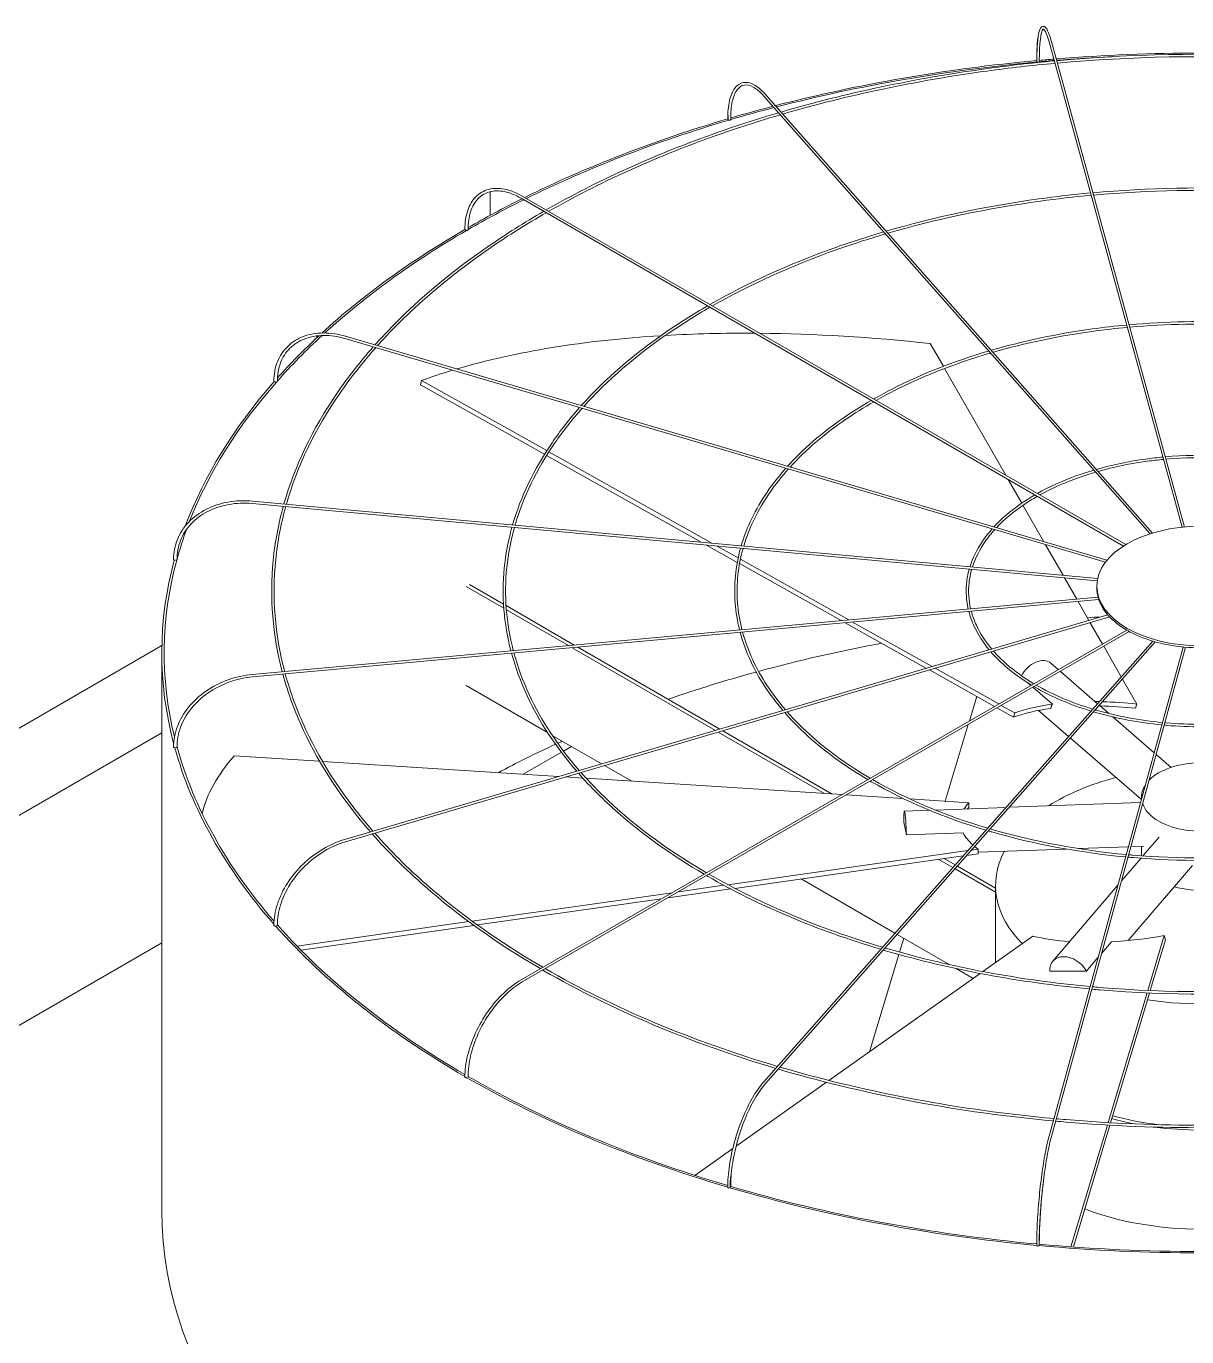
# Model space of a CAD drawing. Header units: millimetres. Extents: x -312439 to 477422, y -331570 to 212570.
# Drawn here: x 446711 to 447882, y 107822 to 109145 of the extents above; entities that cross this region are included whole.
import ezdxf

# ---------------------------------------------------------------- set-up
doc = ezdxf.new("R2010")
doc.units = ezdxf.units.MM

msp = doc.modelspace()

# ---------------------------------------------------------------- linework, layer by layer
at = {"color": 3, "linetype": 'Continuous', "lineweight": 0, "extrusion": (-1.11022e-16, 0.816497, 0.57735)}
for p, q in [((447877.766, 108638.813), (447743.41, 109128.571)), ((447880.24, 108639.05), (447745.773, 109129.219)), ((447457.252, 109075.63), (447847.929, 108632.948)), ((447455.415, 109074.009), (447845.365, 108632.152)), ((447179.385, 108977.46), (447179.385, 108953.688)), ((447210.514, 108970.902), (447818.566, 108619.844)), ((447820.93, 108621.307), (447211.739, 108973.024)), ((447004.448, 108831.954), (447004.448, 108830.234)), ((447006.18, 108832.135), (447006.18, 108831.846)), ((447800.253, 108603.402), (447032.627, 108829.218)), ((447801.889, 108605.474), (447033.319, 108831.568)), ((447636.712, 108801.222), (447623.501, 108824.282)), ((447699.676, 108691.313), (447637.944, 108799.071)), ((447108.878, 108782.666), (447110.114, 108786.953)), ((447110.114, 108786.953), (447236.438, 108716.15)), ((447234.111, 108712.475), (447108.878, 108782.666)), ((447392.383, 108623.766), (447236.25, 108711.276)), ((447238.578, 108714.951), (447402.999, 108622.796)), ((447715.84, 108663.098), (447702.098, 108687.086)), ((447792.055, 108584.759), (446939.201, 108662.747)), ((446939.424, 108665.186), (447792.512, 108587.177)), ((447738.102, 108624.238), (447717.061, 108660.966)), ((447428.737, 108603.39), (447397.627, 108620.827)), ((447408.243, 108619.856), (447429.63, 108607.869)), ((447757.499, 108590.379), (447739.861, 108621.167)), ((447533.702, 108544.559), (447430.996, 108602.124)), ((447431.868, 108606.615), (447541.34, 108545.257)), ((447771.302, 108566.286), (447758.986, 108587.783)), ((447154.982, 108578.977), (447193.041, 108557.004)), ((447192.77, 108561.16), (447158.446, 108580.977)), ((447791.645, 108577.424), (447791.645, 108579.424)), ((446939.201, 108490.196), (447792.859, 108568.257)), ((446939.424, 108487.757), (447793.582, 108565.864)), ((447264.208, 108519.916), (447195.311, 108559.693)), ((447783.686, 108544.668), (447772.641, 108563.949)), ((447802.808, 108550.293), (447032.627, 108323.725)), ((447804.647, 108548.28), (447033.319, 108321.375)), ((447195.613, 108555.519), (447258.227, 108519.369)), ((447821.852, 108534.997), (447210.514, 108182.041)), ((447824.329, 108533.598), (447211.739, 108179.919)), ((447619.62, 108496.404), (447537.475, 108542.444)), ((447545.113, 108543.143), (447625.446, 108498.117)), ((447797.336, 108520.842), (447784.938, 108542.483)), ((447848.071, 108523.857), (447455.415, 108078.934)), ((447457.252, 108077.313), (447850.674, 108523.105)), ((446847.883, 108519.38), (445864.266, 107951.489)), ((446847.803, 107949), (446847.803, 108511.889)), ((447261.905, 108517.245), (447406.562, 108433.727)), ((447411.152, 108435.077), (447267.886, 108517.792)), ((447878.808, 108517.931), (447743.41, 108024.372)), ((447745.773, 108023.724), (447881.287, 108517.708)), ((447816.259, 108487.81), (447798.553, 108518.717)), ((447688.317, 108457.9), (447622.607, 108494.729)), ((447628.434, 108496.443), (447692.693, 108460.427)), ((447745.285, 108501.532), (447752.724, 108495.086)), ((447722.087, 108481.68), (447725.053, 108479.11)), ((447754.683, 108493.388), (447792.364, 108460.735)), ((447831.983, 108460.363), (447817.545, 108485.566)), ((447237.237, 108431.487), (447154.982, 108478.977)), ((447662.956, 108443.258), (447670.41, 108467.936)), ((447727.011, 108477.412), (447746.741, 108460.315)), ((447707.553, 108447.118), (447690.802, 108456.507)), ((447695.179, 108459.033), (447708.789, 108451.405)), ((447732.7, 108453.93), (447763.106, 108427.582)), ((447794.215, 108459.13), (447803.795, 108450.828)), ((447830.748, 108456.076), (447831.983, 108460.363)), ((447707.553, 108447.118), (447708.789, 108451.405)), ((447807.817, 108447.343), (447849.528, 108411.197)), ((446040.986, 107965.518), (446847.803, 108431.334)), ((447291.821, 108399.973), (447241.976, 108428.751)), ((447409.492, 108432.036), (447516.84, 108370.059)), ((447524.628, 108369.562), (447414.081, 108433.386)), ((447638.501, 108362.299), (447661.921, 108439.832)), ((447261.311, 108417.588), (447253.249, 108412.933)), ((447764.957, 108425.978), (447836.56, 108363.927)), ((447007.147, 108402.568), (446920.986, 108408.064)), ((447248.345, 108387.184), (447010.09, 108402.381)), ((447251.112, 108411.699), (447212.599, 108389.464)), ((447851.58, 108409.419), (447866.516, 108396.475)), ((447322.123, 108382.478), (447294.75, 108398.282)), ((447272.723, 108385.629), (447255.478, 108386.729)), ((447534.247, 108368.948), (447276.243, 108385.405)), ((447596.282, 108364.991), (447538.659, 108368.667)), ((447662.394, 108360.775), (447602.925, 108364.568)), ((447836.675, 108366.563), (447836.675, 108364.346)), ((447597.398, 108352.211), (447622.875, 108353.156)), ((447628.827, 108353.376), (447699.944, 108356.012)), ((447662.489, 108356.107), (447662.394, 108360.775)), ((447703.321, 108356.137), (447835.77, 108361.046)), ((447599.438, 108328.283), (447596.806, 108341.29)), ((447656.667, 108330.404), (447599.438, 108328.283)), ((447838.208, 108307.052), (447854.553, 108326.124)), ((447419.247, 108277.997), (447661.487, 108312.436)), ((447671.972, 108309.246), (447660.499, 108307.615)), ((447665.223, 108312.967), (447671.877, 108313.914)), ((447671.972, 108309.246), (447671.877, 108313.914)), ((447671.942, 108310.729), (447760.838, 108314.023)), ((447773.096, 108314.478), (447823.508, 108316.346)), ((447826.074, 108316.441), (447838.994, 108316.92)), ((447836.675, 108316.834), (447836.675, 108307.164)), ((447656.763, 108307.084), (447426.234, 108274.31)), ((447632.01, 108303.565), (447646.351, 108295.285)), ((447648.689, 108297.935), (447637.569, 108304.355)), ((447689.397, 108274.432), (447650.854, 108296.686)), ((447816.573, 108281.808), (447836.228, 108304.741)), ((447823.284, 108221.694), (447888.126, 108297.351)), ((447587.887, 108229.039), (447493.028, 108283.806)), ((447648.515, 108294.036), (447689.397, 108270.432)), ((447161.048, 108241.29), (447362.822, 108269.976)), ((447422.081, 108273.72), (447358.566, 108264.69)), ((447369.321, 108270.9), (447415.157, 108277.416)), ((447689.397, 108199.564), (447689.397, 108277.326)), ((447747.195, 108200.858), (447812.837, 108277.449)), ((447352.066, 108263.766), (447166.434, 108237.375)), ((446984.212, 108216.149), (447157.586, 108240.798)), ((447162.939, 108236.878), (446988.243, 108212.042)), ((446847.803, 108219.334), (446331.762, 107921.397)), ((447642.661, 108197.416), (447590.051, 108227.79)), ((447592.485, 108209.955), (447596.711, 108223.945)), ((447726.982, 108226.186), (447676.489, 108190.42)), ((447796.544, 108208.798), (447806.497, 108220.411)), ((447843.021, 108171.226), (447859.659, 108226.712)), ((447860.99, 108222.52), (447845.576, 108171.117)), ((447860.99, 108222.52), (447859.659, 108226.712)), ((447562.112, 108109.404), (447591.776, 108207.61)), ((447781.064, 108190.736), (447792.808, 108204.439)), ((447666.739, 108183.514), (447649.675, 108193.366)), ((447744.237, 108190.59), (447781.064, 108190.736)), ((447673.717, 108188.457), (447521.256, 108080.464)), ((447803.035, 108037.88), (447842.295, 108168.806)), ((447844.85, 108168.696), (447805.579, 108037.735)), ((447518.628, 108078.602), (447427.507, 108014.058)), ((447765.456, 107912.558), (447802.312, 108035.468)), ((447804.856, 108035.322), (447767.988, 107912.375)), ((447424.182, 108011.703), (447385.944, 107984.618))]:
    msp.add_line(p, q, dxfattribs=at)
at = {"color": 3, "linetype": 'Continuous', "lineweight": 0}
for centre, major_axis, ratio, start_param, end_param in [((447896.571, 108511.889), (-1048.768, 0), 0.57735027, 4.57359934, 4.85199434), ((447896.571, 108511.889), (-1048.768, 0), 0.57735027, 4.87097639, 5.13416564), ((447896.571, 108511.889), (-1046.319, 0), 0.57735027, 4.87108521, 5.13404975), ((447732.17, 109109.341), (1.225, 0), 0.57735027, 3.14159265, 3.70729107), ((447732.362, 109108.643), (1.225, 0.004), 0.56474576, 3.29698969, 4.86778602), ((447732.362, 109108.643), (1.225, 0.004), 0.56474576, 4.86778602, 6.28318531), ((447896.571, 108511.889), (-1046.319, 0), 0.57735027, 4.85435141, 4.86879705), ((447896.571, 108511.889), (-1048.768, 0), 0.57735027, 4.85438672, 4.86842813), ((447896.571, 108511.889), (-1046.319, 0), 0.57735027, 4.79833842, 4.85195343), ((447896.571, 108511.889), (-1048.768, 0), 0.57735027, 5.13694439, 5.18189128), ((447896.571, 108511.889), (-1046.319, 0), 0.57735027, 5.13683502, 5.18307763), ((447896.571, 108511.889), (-1048.768, 0), 0.57735027, 5.18510484, 5.42093263), ((447896.571, 108511.889), (-1046.319, 0), 0.57735027, 5.18527527, 5.42075236), ((447420.285, 109050.834), (1.225, 0), 0.57735027, 3.14159265, 4.134446), ((447420.841, 109050.204), (1.225, 0.01), 0.56597275, 3.60793822, 5.17873454), ((447420.841, 109050.204), (1.225, 0.01), 0.56597275, 5.17873454, 6.28318531), ((447896.571, 108511.889), (-1048.768, 0), 0.57735027, 5.42424502, 5.49496708), ((447896.571, 108511.889), (-1046.319, 0), 0.57735027, 5.42407254, 5.49730565), ((447896.571, 108511.889), (-1048.768, 0), 0.57735027, 5.49938311, 5.72060344), ((447896.571, 108511.889), (-1046.319, 0), 0.57735027, 5.49937067, 5.71908805), ((447154.98, 108939.547), (1.225, 0), 0.57735027, 3.14159265, 4.45055499), ((447155.846, 108939.047), (1.225, 0.016), 0.56830663, 3.91933875, 5.49013508), ((447155.846, 108939.047), (1.225, 0.016), 0.56830663, 5.49013508, 6.28318531), ((447896.571, 108511.889), (-1046.319, 0), 0.57735027, 5.72402786, 5.81143896), ((447896.571, 108511.889), (-1048.768, 0), 0.57735027, 5.72583618, 5.80677108), ((447897.806, 108345.464), (-971.388, 279.904), 0.41303809, 5.42335715, 5.70815224), ((447897.806, 108345.464), (-971.388, 279.904), 0.41303809, 5.31032739, 5.41762277), ((447897.806, 108345.464), (-971.388, 279.904), 0.41303809, 5.11506512, 5.30461302), ((447896.571, 108511.889), (-1048.768, 0), 0.57735027, 5.81359811, 6.07011802), ((447896.571, 108511.889), (-1046.319, 0), 0.57735027, 5.81336511, 6.06128621), ((446962.224, 108786.372), (1.225, 0), 0.57735027, 3.14159265, 4.76471425), ((446963.315, 108786.051), (1.225, 0.021), 0.57151893, 4.23145457, 5.8022509), ((446963.315, 108786.051), (1.225, 0.021), 0.57151893, 5.8022509, 6.28318531), ((447897.806, 108345.464), (-971.388, 279.904), 0.41303809, 5.71506764, 5.76687966), ((447896.571, 108511.889), (-1046.319, 0), 0.57735027, 6.07532621, 6.12502314), ((447896.571, 108511.889), (-1048.768, 0), 0.57735027, 6.12772105, 6.43448057), ((447896.571, 108511.889), (-1046.319, 0), 0.57735027, 6.1272654, 6.42392093), ((446860.886, 108606.305), (1.225, 0), 0.57735027, 3.14159265, 5.07887352), ((446862.096, 108606.195), (1.225, 0.023), 0.57529521, 4.54449158, 6.11528791), ((446862.096, 108606.195), (1.225, 0.023), 0.57529521, 6.11528791, 6.28318531), ((447896.138, 108577.424), (-104.492, 0), 0.57735027, 0, 0.1535113), ((447896.138, 108577.424), (-104.492, 0), 0.57735027, 0.16064797, 0.46767057), ((447896.571, 107947), (1046.319, 0), 0.57735027, 1.66704137, 1.68043487), ((447896.138, 108577.424), (-104.492, 0), 0.57735027, 0.47480723, 0.78182983), ((447896.138, 108577.424), (-104.492, 0), 0.57735027, 0.7889665, 1.0959891), ((447896.571, 107947), (1046.319, 0), 0.57735027, 1.88378363, 2.01152702), ((447896.138, 108577.424), (-104.492, 0), 0.57735027, 1.10312576, 1.41014836), ((447896.138, 108577.424), (-104.492, 0), 0.57735027, 1.41728503, 1.72430763), ((447730.807, 108484.825), (-14.478, -16.707), 0.67950023, 3.14159265, 5.02860292), ((447896.571, 107947), (1046.319, 0), 0.57735027, 2.01409491, 2.11046953), ((447896.571, 108341.177), (-233.097, 67.167), 0.41303809, 5.53223376, 5.76687966), ((447897.806, 108345.464), (233.097, -67.167), 0.41303809, 2.38836611, 2.62528701), ((447897.806, 108345.464), (233.097, -67.167), 0.41303809, 2.14647482, 2.1667574), ((447896.571, 108341.177), (-233.097, 67.167), 0.41303809, 5.11506512, 5.27837519), ((447897.806, 108345.464), (233.097, -67.167), 0.41303809, 1.97347247, 2.1313259), ((446860.886, 108416.972), (1.225, 0), 0.57735027, 3.14159265, 5.39303278), ((447896.571, 108511.889), (-1048.768, 0), 0.57735027, 0.1585854, 0.46892864), ((446862.096, 108417.083), (1.225, 0.023), 0.57926583, 4.8585762, 6.28318531), ((447896.571, 108511.889), (-1046.319, 0), 0.57735027, 0.15790655, 0.46457773), ((447896.571, 107947), (1046.319, 0), 0.57735027, 2.24276735, 2.31574628), ((447896.571, 107947), (1046.319, 0), 0.57735027, 2.23436866, 2.24000128), ((447896.476, 108345.844), (-1010.701, -20.593), 0.30331876, 6.01219977, 6.20271663), ((447896.571, 108366.563), (-59.895, 0), 0.57735027, 3.69756416, 5.76575409), ((447896.571, 108277.326), (-207.174, 0), 0.57735027, 5.13902547, 5.54737639), ((447896.571, 108366.563), (-59.895, 0), 0.57735027, 5.91432374, 6.33788761), ((447598.217, 108330.119), (-0.819, 22.092), 0.05230802, 4.627231, 7.32191967), ((447896.476, 108345.844), (-242.531, -4.942), 0.30331876, 6.01219977, 6.09914028), ((447896.571, 108341.177), (-242.531, -4.942), 0.30331876, 6.01219977, 6.0333648), ((447896.571, 108366.563), (-59.895, 0), 0.57735027, 0.20327195, 0.78539816), ((447896.571, 108366.563), (-59.895, 0), 0.57735027, 0.78539816, 2.89978042), ((447896.476, 108345.844), (-242.531, -4.942), 0.30331876, 0.14390811, 0.31767721), ((447896.476, 108345.844), (-242.531, -4.942), 0.30331876, 0.34103276, 0.38082901), ((447896.571, 108277.326), (-207.174, 0), 0.57735027, 5.99169836, 6.79713651), ((447896.571, 108306.941), (-59.895, 0), 0.57735027, 1.1079301, 2.23846982), ((446962.224, 108236.905), (1.225, 0), 0.57735027, 3.14159265, 5.70719205), ((447896.571, 108511.889), (-1048.768, 0), 0.57735027, 0.4725868, 0.78374969), ((446963.315, 108237.226), (1.225, 0.021), 0.58304212, 5.17373692, 6.28318531), ((447896.571, 108511.889), (-1046.319, 0), 0.57735027, 0.47175253, 0.78145685), ((447895.24, 108345.369), (-231.216, -73.381), 0.44048996, 0.62708313, 0.83556185), ((447895.24, 108345.369), (-231.216, -73.381), 0.44048996, 1.04197677, 1.27889767), ((447763.981, 108186.471), (16.786, -14.386), 0.73180825, 1.0914656, 3.78615427), ((447896.571, 108277.326), (-207.174, 0), 0.57735027, 1.30817895, 1.9425337), ((447154.98, 108083.731), (1.225, 0), 0.57735027, 3.14159265, 6.02135132), ((447155.846, 108084.231), (1.225, 0.017), 0.58625442, 5.48989346, 6.28318531), ((447896.571, 108511.889), (-1046.319, 0), 0.57735027, 0.78587838, 1.09689941), ((447896.571, 108511.889), (-1048.768, 0), 0.57735027, 0.78656596, 1.09808088), ((447896.571, 108152.821), (-207.174, 0), 0.57735027, 1.12739667, 1.36460952), ((447896.571, 108152.821), (-212.072, 0), 0.57735027, 1.13383327, 1.25213937), ((447896.571, 108152.821), (-212.072, 0), 0.57735027, 1.3476903, 1.79509044), ((447420.285, 107972.443), (-1.225, 0), 0.57735027, 0, 3.14159265), ((447896.571, 108511.889), (-1048.768, 0), 0.57735027, 1.10054445, 1.41220862), ((447420.841, 107973.073), (-1.225, -0.011), 0.58858829, 2.66526492, 3.14159265), ((447896.571, 108511.889), (-1046.319, 0), 0.57735027, 1.10010535, 1.41183726), ((447896.571, 108052.821), (-212.072, 0), 0.57735027, 0.98594125, 2.34464399), ((447896.571, 107949), (-1048.768, 0), 0.57735027, 0, 3.14159265), ((447732.17, 107913.936), (-1.225, 0), 0.57735027, 0, 3.14159265), ((447896.571, 108511.889), (-1048.768, 0), 0.57735027, 1.41453598, 1.72626058), ((447732.362, 107914.634), (-1.225, -0.004), 0.58981528, 2.98275574, 3.14159265), ((447896.571, 108511.889), (-1046.319, 0), 0.57735027, 1.41438895, 1.72636573)]:
    msp.add_ellipse(centre, major_axis=major_axis, ratio=ratio, start_param=start_param, end_param=end_param, dxfattribs=at)
msp.add_ellipse((447896.138, 108579.424), major_axis=(-104.492, 0), ratio=0.57735027, dxfattribs=at)
for points, knots in [([(447730.945, 109109.341), (447730.945, 109116.155), (447731.152, 109122.221), (447731.963, 109132.295), (447732.56, 109136.291), (447734.167, 109141.978), (447735.069, 109144.039), (447738.21, 109144.5), (447739.203, 109143.91), (447741.408, 109141.569), (447742.637, 109138.951), (447744.555, 109133.425), (447745.165, 109131.435), (447745.773, 109129.219)], [4.71238898, 4.71238898, 4.71238898, 4.71238898, 5.02654825, 5.02654825, 5.34070751, 5.34070751, 5.65486678, 5.65486678, 5.82360284, 5.82360284, 6.1377621, 6.1377621, 6.28318531, 6.28318531, 6.28318531, 6.28318531]), ([(447743.41, 109128.571), (447742.137, 109133.211), (447740.861, 109136.777), (447738.636, 109141.099), (447737.639, 109141.698), (447737.533, 109141.698), (447736.714, 109141.104), (447735.305, 109136.446), (447734.728, 109133.046), (447733.886, 109124.073), (447733.637, 109118.353), (447733.585, 109110.801), (447733.583, 109109.733), (447733.586, 109108.647)], [0, 0, 0, 0, 0.31526689, 0.31526689, 0.60947257, 0.60947257, 0.92674061, 0.92674061, 1.22083726, 1.22083726, 1.53563039, 1.53563039, 1.5863402, 1.5863402, 1.5863402, 1.5863402]), ([(447732.472, 109133.882), (447732.436, 109133.639), (447732.4, 109133.392), (447731.793, 109129.045), (447731.416, 109123.832), (447731.163, 109114.883), (447731.127, 109111.842), (447731.137, 109108.642)], [7.384497053, 7.384497053, 7.384497053, 7.384497053, 7.403952931, 7.403952931, 7.721220971, 7.721220971, 7.869487909, 7.869487909, 7.869487909, 7.869487909]), ([(448041.148, 109109.7), (448019.903, 109111.622), (447998.544, 109113.121), (447901.843, 109117.965), (447825.778, 109116.452), (447751.127, 109109.7)], [3.771589677, 3.771589677, 3.771589677, 3.771589677, 3.840445898, 3.840445898, 4.082391957, 4.082391957, 4.082391957, 4.082391957]), ([(448040.49, 109107.3), (448019.698, 109109.175), (447998.796, 109110.645), (447902.545, 109115.516), (447826.456, 109114.033), (447751.786, 109107.3)], [3.7720633, 3.7720633, 3.7720633, 3.7720633, 3.839550132, 3.839550132, 4.081918334, 4.081918334, 4.081918334, 4.081918334]), ([(447748.649, 109109.474), (447725.352, 109107.33), (447702.195, 109104.678), (447607.827, 109091.713), (447538.417, 109077.033), (447472.912, 109057.885)], [4.085069591, 4.085069591, 4.085069591, 4.085069591, 4.160608173, 4.160608173, 4.395665913, 4.395665913, 4.395665913, 4.395665913]), ([(447749.307, 109107.075), (447726.276, 109104.962), (447703.382, 109102.351), (447609.395, 109089.508), (447540.1, 109074.91), (447474.703, 109055.856)], [4.084600117, 4.084600117, 4.084600117, 4.084600117, 4.159387709, 4.159387709, 4.39434399, 4.39434399, 4.39434399, 4.39434399]), ([(447419.06, 109050.834), (447419.06, 109057.695), (447419.662, 109063.89), (447422.048, 109074.391), (447423.826, 109078.703), (447428.549, 109085.042), (447431.544, 109087.065), (447438.104, 109088.204), (447441.542, 109087.511), (447448.794, 109083.83), (447452.652, 109080.686), (447456.748, 109076.196), (447457, 109075.915), (447457.252, 109075.63)], [4.71238898, 4.71238898, 4.71238898, 4.71238898, 5.02654825, 5.02654825, 5.34070751, 5.34070751, 5.65486678, 5.65486678, 5.94845155, 5.94845155, 6.26261081, 6.26261081, 6.28318531, 6.28318531, 6.28318531, 6.28318531]), ([(447455.415, 109074.009), (447451.759, 109078.152), (447448.127, 109081.214), (447441.396, 109084.902), (447438.333, 109085.528), (447432.968, 109084.588), (447430.58, 109083.012), (447426.472, 109077.418), (447424.806, 109073.399), (447422.598, 109063.388), (447422.038, 109057.426), (447422.063, 109050.599), (447422.064, 109050.407), (447422.066, 109050.214)], [0, 0, 0, 0, 0.31464476, 0.31464476, 0.6289116, 0.6289116, 0.94617964, 0.94617964, 1.26344768, 1.26344768, 1.5772832, 1.5772832, 1.5863402, 1.5863402, 1.5863402, 1.5863402]), ([(447470.317, 109057.123), (447447.5, 109050.402), (447425.16, 109043.14), (447342.769, 109013.728), (447286.454, 108988.084), (447235.876, 108959.088)], [4.398772282, 4.398772282, 4.398772282, 4.398772282, 4.480777933, 4.480777933, 4.708868502, 4.708868502, 4.708868502, 4.708868502]), ([(447472.106, 109055.096), (447449.385, 109048.425), (447427.137, 109041.217), (447344.981, 109011.99), (447288.796, 108986.494), (447238.331, 108957.67)], [4.39745622, 4.39745622, 4.39745622, 4.39745622, 4.479217897, 4.479217897, 4.707006068, 4.707006068, 4.707006068, 4.707006068]), ([(447419.653, 109054.252), (447419.631, 109053.435), (447419.617, 109052.608), (447419.611, 109051.251), (447419.612, 109050.728), (447419.616, 109050.201)], [7.8059806913, 7.8059806913, 7.8059806913, 7.8059806913, 7.8451401512, 7.8451401512, 7.8694167814, 7.8694167814, 7.8694167814, 7.8694167814]), ([(447153.755, 108939.547), (447153.755, 108946.447), (447154.7, 108952.827), (447158.434, 108963.942), (447161.227, 108968.676), (447168.421, 108975.956), (447172.814, 108978.5), (447182.684, 108981.105), (447188.15, 108981.173), (447199.608, 108978.898), (447205.604, 108976.546), (447211.633, 108973.085), (447211.686, 108973.054), (447211.739, 108973.024)], [3.14159265, 3.14159265, 3.14159265, 3.14159265, 3.45575192, 3.45575192, 3.76991118, 3.76991118, 4.08269654, 4.08269654, 4.39544819, 4.39544819, 4.70960746, 4.70960746, 4.71238898, 4.71238898, 4.71238898, 4.71238898]), ([(447210.514, 108970.902), (447204.764, 108974.222), (447199.039, 108976.464), (447188.241, 108978.604), (447183.176, 108978.504), (447174.172, 108976.05), (447170.226, 108973.701), (447163.736, 108966.927), (447161.193, 108962.494), (447157.813, 108951.905), (447156.981, 108945.756), (447157.07, 108939.063)], [1.57079633, 1.57079633, 1.57079633, 1.57079633, 1.88806437, 1.88806437, 2.20533241, 2.20533241, 2.52260045, 2.52260045, 2.83986849, 2.83986849, 3.15713653, 3.15713653, 3.15713653, 3.15713653]), ([(447785.216, 108976.179), (447767.756, 108974.569), (447750.402, 108972.578), (447679.85, 108962.877), (447627.992, 108951.921), (447579.03, 108937.641)], [4.085383912, 4.085383912, 4.085383912, 4.085383912, 4.160809561, 4.160809561, 4.394762921, 4.394762921, 4.394762921, 4.394762921]), ([(447785.874, 108973.78), (447768.68, 108972.201), (447751.588, 108970.252), (447681.419, 108960.672), (447629.675, 108949.797), (447580.822, 108935.611)], [4.084758769, 4.084758769, 4.084758769, 4.084758769, 4.159183124, 4.159183124, 4.392998475, 4.392998475, 4.392998475, 4.392998475]), ([(448004.581, 108976.405), (447988.733, 108977.833), (447972.8, 108978.948), (447900.485, 108982.564), (447843.564, 108981.439), (447787.694, 108976.405)], [3.772165081, 3.772165081, 3.772165081, 3.772165081, 3.840593344, 3.840593344, 4.081816553, 4.081816553, 4.081816553, 4.081816553]), ([(448003.923, 108974.005), (447988.528, 108975.386), (447973.052, 108976.472), (447901.186, 108980.115), (447844.242, 108979.02), (447788.352, 108974.005)], [3.772797592, 3.772797592, 3.772797592, 3.772797592, 3.839399606, 3.839399606, 4.081184042, 4.081184042, 4.081184042, 4.081184042]), ([(447233.423, 108957.676), (447213.888, 108946.394), (447195.216, 108934.612), (447133.132, 108891.779), (447094.655, 108858.333), (447062.984, 108822.841)], [4.712563603, 4.712563603, 4.712563603, 4.712563603, 4.800982872, 4.800982872, 5.022068239, 5.022068239, 5.022068239, 5.022068239]), ([(447235.873, 108956.261), (447216.383, 108945.046), (447197.752, 108933.335), (447135.71, 108890.702), (447097.244, 108857.397), (447065.586, 108822.075)], [4.710711416, 4.710711416, 4.710711416, 4.710711416, 4.799012884, 4.799012884, 5.020261931, 5.020261931, 5.020261931, 5.020261931]), ([(447576.435, 108936.88), (447559.282, 108931.826), (447542.488, 108926.364), (447480.925, 108904.374), (447438.916, 108885.265), (447401.149, 108863.667)], [4.398901247, 4.398901247, 4.398901247, 4.398901247, 4.481035777, 4.481035777, 4.70761983, 4.70761983, 4.70761983, 4.70761983]), ([(447578.224, 108934.853), (447561.166, 108929.849), (447544.464, 108924.441), (447483.137, 108902.637), (447441.259, 108883.675), (447403.606, 108862.249)], [4.397147207, 4.397147207, 4.397147207, 4.397147207, 4.478956818, 4.478956818, 4.705132161, 4.705132161, 4.705132161, 4.705132161]), ([(447398.694, 108862.256), (447383.971, 108853.753), (447369.9, 108844.871), (447323.54, 108812.866), (447294.874, 108787.983), (447271.224, 108761.582)], [4.712541759, 4.712541759, 4.712541759, 4.712541759, 4.801308866, 4.801308866, 5.020482203, 5.020482203, 5.020482203, 5.020482203]), ([(447401.145, 108860.841), (447386.465, 108852.405), (447372.435, 108843.595), (447326.12, 108811.79), (447297.466, 108787.047), (447273.828, 108760.816)], [4.710072273, 4.710072273, 4.710072273, 4.710072273, 4.798683598, 4.798683598, 5.018063384, 5.018063384, 5.018063384, 5.018063384]), ([(447821.771, 108842.929), (447810.153, 108841.853), (447798.605, 108840.525), (447751.862, 108834.086), (447717.544, 108826.85), (447685.117, 108817.433)], [4.086037534, 4.086037534, 4.086037534, 4.086037534, 4.161210359, 4.161210359, 4.393038284, 4.393038284, 4.393038284, 4.393038284]), ([(447822.429, 108840.53), (447811.076, 108839.485), (447799.791, 108838.198), (447753.431, 108831.88), (447719.228, 108824.726), (447686.909, 108815.402)], [4.08510236, 4.08510236, 4.08510236, 4.08510236, 4.158773218, 4.158773218, 4.390386282, 4.390386282, 4.390386282, 4.390386282]), ([(447968.027, 108843.154), (447957.571, 108844.09), (447947.06, 108844.821), (447899.123, 108847.21), (447861.342, 108846.472), (447824.249, 108843.154)], [3.773286698, 3.773286698, 3.773286698, 3.773286698, 3.840886477, 3.840886477, 4.080694936, 4.080694936, 4.080694936, 4.080694936]), ([(447967.368, 108840.754), (447957.365, 108841.643), (447947.313, 108842.345), (447899.824, 108844.761), (447862.02, 108844.053), (447824.907, 108840.754)], [3.774238416, 3.774238416, 3.774238416, 3.774238416, 3.839097695, 3.839097695, 4.079743218, 4.079743218, 4.079743218, 4.079743218]), ([(446960.999, 108786.372), (446960.999, 108793.302), (446962.197, 108799.9), (446966.899, 108811.778), (446970.403, 108817.052), (446979.366, 108825.719), (446984.819, 108829.11), (446997.103, 108833.674), (447003.93, 108834.85), (447018.282, 108834.901), (447025.806, 108833.778), (447033.319, 108831.568)], [4.71238898, 4.71238898, 4.71238898, 4.71238898, 5.02654825, 5.02654825, 5.34070751, 5.34070751, 5.65486678, 5.65486678, 5.96902604, 5.96902604, 6.28318531, 6.28318531, 6.28318531, 6.28318531]), ([(447032.627, 108829.218), (447025.365, 108831.354), (447018.116, 108832.421), (447004.379, 108832.329), (446997.894, 108831.17), (446986.326, 108826.77), (446981.244, 108823.532), (446972.946, 108815.299), (446969.73, 108810.305), (446965.47, 108799.014), (446964.428, 108792.717), (446964.54, 108786.072)], [0, 0, 0, 0, 0.31726804, 0.31726804, 0.63453608, 0.63453608, 0.95180412, 0.95180412, 1.26907216, 1.26907216, 1.5863402, 1.5863402, 1.5863402, 1.5863402]), ([(447061.187, 108820.816), (447047.699, 108805.544), (447035.466, 108789.899), (446999.91, 108737.99), (446981.958, 108700.484), (446971.109, 108662.289)], [5.026267439, 5.026267439, 5.026267439, 5.026267439, 5.121193451, 5.121193451, 5.33524268, 5.33524268, 5.33524268, 5.33524268]), ([(447063.782, 108820.053), (447050.397, 108804.962), (447038.247, 108789.51), (447002.561, 108737.774), (446984.495, 108700.252), (446973.591, 108662.062)], [5.024480731, 5.024480731, 5.024480731, 5.024480731, 5.118801023, 5.118801023, 5.334410373, 5.334410373, 5.334410373, 5.334410373]), ([(447682.52, 108816.673), (447671.042, 108813.289), (447659.805, 108809.631), (447619.065, 108795.061), (447591.349, 108782.478), (447566.384, 108768.269)], [4.399235311, 4.399235311, 4.399235311, 4.399235311, 4.481549286, 4.481549286, 4.705249353, 4.705249353, 4.705249353, 4.705249353]), ([(447684.309, 108814.646), (447672.927, 108811.311), (447661.782, 108807.708), (447621.278, 108793.324), (447593.695, 108780.887), (447568.845, 108766.848)], [4.396606667, 4.396606667, 4.396606667, 4.396606667, 4.478434088, 4.478434088, 4.701505316, 4.701505316, 4.701505316, 4.701505316]), ([(447269.423, 108759.558), (447259.228, 108748.019), (447249.985, 108736.196), (447223.455, 108697.42), (447210.079, 108669.559), (447201.922, 108641.183)], [5.026073872, 5.026073872, 5.026073872, 5.026073872, 5.121589201, 5.121589201, 5.333322518, 5.333322518, 5.333322518, 5.333322518]), ([(447272.019, 108758.795), (447261.925, 108747.437), (447252.766, 108735.807), (447226.108, 108697.204), (447212.619, 108669.327), (447204.406, 108640.956)], [5.023689806, 5.023689806, 5.023689806, 5.023689806, 5.118400985, 5.118400985, 5.332193335, 5.332193335, 5.332193335, 5.332193335]), ([(447563.926, 108766.86), (447554.028, 108761.143), (447544.571, 108755.169), (447513.933, 108733.989), (447495.068, 108717.657), (447479.434, 108700.332)], [4.712617693, 4.712617693, 4.712617693, 4.712617693, 4.801958432, 4.801958432, 5.017472679, 5.017472679, 5.017472679, 5.017472679]), ([(447566.377, 108765.444), (447556.523, 108759.794), (447547.107, 108753.892), (447516.516, 108732.913), (447497.664, 108716.72), (447482.044, 108699.564)], [4.708914423, 4.708914423, 4.708914423, 4.708914423, 4.798024648, 4.798024648, 5.013814843, 5.013814843, 5.013814843, 5.013814843]), ([(447858.325, 108709.678), (447852.55, 108709.136), (447846.809, 108708.471), (447823.874, 108705.295), (447807.096, 108701.779), (447791.205, 108697.223)], [4.08798608, 4.08798608, 4.08798608, 4.08798608, 4.162397179, 4.162397179, 4.387898946, 4.387898946, 4.387898946, 4.387898946]), ([(447858.983, 108707.279), (447853.473, 108706.769), (447847.995, 108706.144), (447825.444, 108703.088), (447808.783, 108699.652), (447793.001, 108695.188)], [4.086130867, 4.086130867, 4.086130867, 4.086130867, 4.157537531, 4.157537531, 4.382563309, 4.382563309, 4.382563309, 4.382563309]), ([(447931.472, 108709.902), (447926.409, 108710.345), (447921.321, 108710.693), (447897.762, 108711.855), (447879.12, 108711.505), (447860.804, 108709.902)], [3.776630452, 3.776630452, 3.776630452, 3.776630452, 3.841752063, 3.841752063, 4.077351182, 4.077351182, 4.077351182, 4.077351182]), ([(447930.813, 108707.501), (447926.204, 108707.899), (447921.574, 108708.218), (447898.464, 108709.406), (447879.799, 108709.084), (447861.462, 108707.501)], [3.778551419, 3.778551419, 3.778551419, 3.778551419, 3.838185012, 3.838185012, 4.075430215, 4.075430215, 4.075430215, 4.075430215]), ([(447477.628, 108698.31), (447470.737, 108690.515), (447464.495, 108682.525), (447446.99, 108656.88), (447438.188, 108638.65), (447432.728, 108620.077)], [5.025838542, 5.025838542, 5.025838542, 5.025838542, 5.122377625, 5.122377625, 5.329668134, 5.329668134, 5.329668134, 5.329668134]), ([(447480.225, 108697.546), (447473.435, 108689.933), (447467.277, 108682.136), (447449.647, 108656.665), (447440.732, 108638.418), (447435.215, 108619.85)], [5.022258505, 5.022258505, 5.022258505, 5.022258505, 5.117600339, 5.117600339, 5.327918781, 5.327918781, 5.327918781, 5.327918781]), ([(447788.606, 108696.467), (447782.804, 108694.751), (447777.124, 108692.897), (447757.205, 108685.749), (447743.782, 108679.69), (447731.624, 108672.868)], [4.400230759, 4.400230759, 4.400230759, 4.400230759, 4.483072665, 4.483072665, 4.698193224, 4.698193224, 4.698193224, 4.698193224]), ([(447790.395, 108694.439), (447784.688, 108692.774), (447779.101, 108690.974), (447759.422, 108684.01), (447746.136, 108678.095), (447734.096, 108671.441)], [4.394987895, 4.394987895, 4.394987895, 4.394987895, 4.476861237, 4.476861237, 4.690631098, 4.690631098, 4.690631098, 4.690631098]), ([(446859.662, 108606.305), (446859.662, 108613.25), (446860.993, 108620.08), (446866.188, 108632.823), (446870.05, 108638.733), (446879.908, 108649.047), (446885.9, 108653.45), (446899.418, 108660.333), (446906.941, 108662.812), (446922.786, 108665.619), (446931.106, 108665.947), (446939.424, 108665.186)], [4.71238898, 4.71238898, 4.71238898, 4.71238898, 5.02654825, 5.02654825, 5.34070751, 5.34070751, 5.65486678, 5.65486678, 5.96902604, 5.96902604, 6.28318531, 6.28318531, 6.28318531, 6.28318531]), ([(447729.158, 108671.463), (447724.086, 108668.532), (447719.243, 108665.466), (447704.324, 108655.113), (447695.262, 108647.328), (447687.655, 108639.078)], [4.712843699, 4.712843699, 4.712843699, 4.712843699, 4.803888031, 4.803888031, 5.008535494, 5.008535494, 5.008535494, 5.008535494]), ([(447731.611, 108670.047), (447726.582, 108667.183), (447721.78, 108664.189), (447706.915, 108654.036), (447697.872, 108646.39), (447690.282, 108638.306)], [4.705442937, 4.705442937, 4.705442937, 4.705442937, 4.796044704, 4.796044704, 5.001045495, 5.001045495, 5.001045495, 5.001045495]), ([(446939.201, 108662.747), (446931.14, 108663.484), (446923.084, 108663.155), (446907.791, 108660.402), (446900.557, 108657.979), (446887.634, 108651.297), (446881.947, 108647.039), (446872.672, 108637.125), (446869.085, 108631.471), (446864.348, 108619.32), (446863.197, 108612.824), (446863.321, 108606.218)], [0, 0, 0, 0, 0.31726804, 0.31726804, 0.63453608, 0.63453608, 0.95180412, 0.95180412, 1.26907216, 1.26907216, 1.5863402, 1.5863402, 1.5863402, 1.5863402]), ([(446970.437, 108659.891), (446965.44, 108641.789), (446962.032, 108623.538), (446956.548, 108567.758), (446959.624, 108530.058), (446969.391, 108492.957)], [5.339721085, 5.339721085, 5.339721085, 5.339721085, 5.441089183, 5.441089183, 5.648615479, 5.648615479, 5.648615479, 5.648615479]), ([(446972.916, 108659.664), (446967.998, 108641.943), (446964.617, 108624.082), (446958.938, 108568.464), (446961.984, 108530.529), (446971.865, 108493.183)], [5.338921526, 5.338921526, 5.338921526, 5.338921526, 5.438899176, 5.438899176, 5.64936187, 5.64936187, 5.64936187, 5.64936187]), ([(447201.246, 108638.785), (447197.451, 108625.079), (447194.87, 108611.258), (447190.799, 108569.582), (447193.038, 108541.604), (447200.182, 108514.061)], [5.339283406, 5.339283406, 5.339283406, 5.339283406, 5.441448905, 5.441448905, 5.646435094, 5.646435094, 5.646435094, 5.646435094]), ([(447203.725, 108638.558), (447200.01, 108625.232), (447197.455, 108611.802), (447193.189, 108570.288), (447195.398, 108542.075), (447202.654, 108514.287)], [5.33821232, 5.33821232, 5.33821232, 5.33821232, 5.438530423, 5.438530423, 5.647409525, 5.647409525, 5.647409525, 5.647409525]), ([(447685.832, 108637.061), (447682.245, 108633.011), (447679.005, 108628.855), (447670.521, 108616.341), (447666.299, 108607.739), (447663.552, 108598.97)], [5.025139852, 5.025139852, 5.025139852, 5.025139852, 5.124718569, 5.124718569, 5.318852702, 5.318852702, 5.318852702, 5.318852702]), ([(447688.433, 108636.296), (447684.947, 108632.428), (447681.789, 108628.465), (447673.189, 108616.127), (447668.856, 108607.509), (447666.049, 108598.741)], [5.01795641, 5.01795641, 5.01795641, 5.01795641, 5.115193837, 5.115193837, 5.315025269, 5.315025269, 5.315025269, 5.315025269]), ([(447432.042, 108617.68), (447429.457, 108608.385), (447427.706, 108599.009), (447425.047, 108571.437), (447426.454, 108553.165), (447430.99, 108535.167)], [5.33857876, 5.33857876, 5.33857876, 5.33857876, 5.442163387, 5.442163387, 5.64226325, 5.64226325, 5.64226325, 5.64226325]), ([(447434.522, 108617.453), (447432.017, 108608.538), (447430.292, 108599.553), (447427.44, 108572.143), (447428.817, 108553.636), (447433.46, 108535.392)], [5.336959594, 5.336959594, 5.336959594, 5.336959594, 5.437790201, 5.437790201, 5.643665153, 5.643665153, 5.643665153, 5.643665153]), ([(447662.84, 108596.575), (447661.463, 108591.691), (447660.542, 108586.76), (447659.293, 108573.294), (447659.877, 108564.728), (447661.823, 108556.275)], [5.336493801, 5.336493801, 5.336493801, 5.336493801, 5.444267704, 5.444267704, 5.629920419, 5.629920419, 5.629920419, 5.629920419]), ([(447665.322, 108596.348), (447664.026, 108591.844), (447663.13, 108587.304), (447661.694, 108573.998), (447662.245, 108565.196), (447664.285, 108556.5)], [5.333180829, 5.333180829, 5.333180829, 5.333180829, 5.43554784, 5.43554784, 5.632366847, 5.632366847, 5.632366847, 5.632366847]), ([(447662.414, 108553.869), (447663.761, 108548.714), (447665.615, 108543.606), (447671.742, 108530.485), (447676.801, 108522.603), (447683.049, 108515.063)], [5.647555853, 5.647555853, 5.647555853, 5.647555853, 5.761093974, 5.761093974, 5.943993783, 5.943993783, 5.943993783, 5.943993783]), ([(447664.887, 108554.095), (447666.16, 108549.323), (447667.881, 108544.587), (447673.874, 108531.633), (447679.092, 108523.55), (447685.611, 108515.816)], [5.650528691, 5.650528691, 5.650528691, 5.650528691, 5.758797505, 5.758797505, 5.950674573, 5.950674573, 5.950674573, 5.950674573]), ([(447431.614, 108532.764), (447434.245, 108522.938), (447437.807, 108513.2), (447450.279, 108486.431), (447461.196, 108469.725), (447474.811, 108453.805)], [5.651173142, 5.651173142, 5.651173142, 5.651173142, 5.760561648, 5.760561648, 5.95641101, 5.95641101, 5.95641101, 5.95641101]), ([(447434.09, 108532.99), (447436.644, 108523.547), (447440.073, 108514.18), (447452.408, 108487.582), (447463.489, 108470.676), (447477.389, 108454.563)], [5.65270674, 5.65270674, 5.65270674, 5.65270674, 5.759411073, 5.759411073, 5.959865306, 5.959865306, 5.959865306, 5.959865306]), ([(447200.817, 108511.659), (447204.73, 108497.164), (447209.999, 108482.794), (447228.815, 108442.38), (447245.597, 108416.851), (447266.596, 108392.553)], [5.652395762, 5.652395762, 5.652395762, 5.652395762, 5.760377777, 5.760377777, 5.960593901, 5.960593901, 5.960593901, 5.960593901]), ([(447203.294, 108511.886), (447207.129, 108497.773), (447212.265, 108483.774), (447230.943, 108443.532), (447247.891, 108417.803), (447269.179, 108393.313)], [5.653428737, 5.653428737, 5.653428737, 5.653428737, 5.759610075, 5.759610075, 5.96292207, 5.96292207, 5.96292207, 5.96292207]), ([(447684.779, 108513.018), (447688.984, 108508.152), (447693.688, 108503.435), (447706.758, 108491.963), (447715.747, 108485.452), (447725.674, 108479.469)], [5.960592691, 5.960592691, 5.960592691, 5.960592691, 6.079635734, 6.079635734, 6.26166654, 6.26166654, 6.26166654, 6.26166654]), ([(447687.365, 108513.779), (447691.327, 108509.274), (447695.733, 108504.893), (447708.624, 108493.595), (447717.86, 108486.956), (447728.102, 108480.87)], [5.967591178, 5.967591178, 5.967591178, 5.967591178, 6.080287214, 6.080287214, 6.268831801, 6.268831801, 6.268831801, 6.268831801]), ([(446859.662, 108416.972), (446859.662, 108423.916), (446860.992, 108430.972), (446866.167, 108444.611), (446870.01, 108451.193), (446879.819, 108463.251), (446885.783, 108468.725), (446899.252, 108478.047), (446906.754, 108481.892), (446922.571, 108487.587), (446930.883, 108489.435), (446939.201, 108490.196)], [4.71238898, 4.71238898, 4.71238898, 4.71238898, 5.02654825, 5.02654825, 5.34070751, 5.34070751, 5.65486678, 5.65486678, 5.96902604, 5.96902604, 6.28318531, 6.28318531, 6.28318531, 6.28318531]), ([(446939.424, 108487.757), (446931.363, 108487.019), (446923.299, 108485.216), (446907.977, 108479.656), (446900.722, 108475.9), (446887.748, 108466.82), (446882.033, 108461.496), (446872.711, 108449.826), (446869.105, 108443.481), (446864.348, 108430.41), (446863.197, 108423.688), (446863.321, 108417.106)], [0, 0, 0, 0, 0.31726804, 0.31726804, 0.63453608, 0.63453608, 0.95180412, 0.95180412, 1.26907216, 1.26907216, 1.5863402, 1.5863402, 1.5863402, 1.5863402]), ([(446970.033, 108490.555), (446975.226, 108471.406), (446982.197, 108452.42), (447007.356, 108398.362), (447030.017, 108363.998), (447058.418, 108331.312)], [5.653093793, 5.653093793, 5.653093793, 5.653093793, 5.7602846, 5.7602846, 5.96276906, 5.96276906, 5.96276906, 5.96276906]), ([(446972.509, 108490.782), (446977.625, 108472.014), (446984.463, 108453.4), (447009.483, 108399.514), (447032.311, 108364.95), (447061.004, 108332.073)], [5.653873117, 5.653873117, 5.653873117, 5.653873117, 5.75970856, 5.75970856, 5.964525032, 5.964525032, 5.964525032, 5.964525032]), ([(447746.741, 108460.315), (447746.65, 108460.122), (447746.562, 108459.929), (447745.908, 108458.458), (447745.447, 108457.188), (447745.097, 108455.972)], [52.47056241, 52.47056241, 52.47056241, 52.47056241, 52.72742849, 52.72742849, 54.42831534, 54.42831534, 54.42831534, 54.42831534]), ([(447790.139, 108454.512), (447790.343, 108454.452), (447790.548, 108454.392), (447811.851, 108448.202), (447834.576, 108443.925), (447857.896, 108441.699)], [0.316175386, 0.316175386, 0.316175386, 0.316175386, 0.319111449, 0.319111449, 0.621557717, 0.621557717, 0.621557717, 0.621557717]), ([(447476.571, 108451.769), (447484.703, 108442.456), (447493.761, 108433.418), (447520.289, 108410.145), (447539.319, 108396.512), (447560.423, 108384.061)], [5.964776177, 5.964776177, 5.964776177, 5.964776177, 6.079826485, 6.079826485, 6.272361792, 6.272361792, 6.272361792, 6.272361792]), ([(447479.161, 108452.531), (447487.048, 108443.578), (447495.807, 108434.876), (447522.153, 108411.778), (447541.435, 108398.019), (447562.862, 108385.469)], [5.968309678, 5.968309678, 5.968309678, 5.968309678, 6.080154143, 6.080154143, 6.276006003, 6.276006003, 6.276006003, 6.276006003]), ([(447788.35, 108452.485), (447789.046, 108452.279), (447789.743, 108452.074), (447811.465, 108445.79), (447834.06, 108441.539), (447857.238, 108439.301)], [0.310941688, 0.310941688, 0.310941688, 0.310941688, 0.320879059, 0.320879059, 0.619731391, 0.619731391, 0.619731391, 0.619731391]), ([(447860.373, 108441.47), (447860.842, 108441.429), (447861.312, 108441.388), (447884.99, 108439.363), (447908.717, 108439.404), (447931.903, 108441.47)], [0.632258371, 0.632258371, 0.632258371, 0.632258371, 0.638337859, 0.638337859, 0.938537956, 0.938537956, 0.938537956, 0.938537956]), ([(447859.714, 108439.07), (447860.591, 108438.991), (447861.468, 108438.915), (447885.597, 108436.898), (447909.349, 108436.976), (447932.561, 108439.07)], [0.630366287, 0.630366287, 0.630366287, 0.630366287, 0.641648359, 0.641648359, 0.94043004, 0.94043004, 0.94043004, 0.94043004]), ([(447268.365, 108390.52), (447280.423, 108376.76), (447293.834, 108363.401), (447333.817, 108328.328), (447362.894, 108307.575), (447395.185, 108288.66)], [5.966185363, 5.966185363, 5.966185363, 5.966185363, 6.079886296, 6.079886296, 6.275955277, 6.275955277, 6.275955277, 6.275955277]), ([(447270.956, 108391.282), (447282.768, 108377.882), (447295.879, 108364.859), (447335.681, 108329.962), (447365.011, 108309.082), (447397.627, 108290.07)], [5.968548703, 5.968548703, 5.968548703, 5.968548703, 6.080105077, 6.080105077, 6.278398486, 6.278398486, 6.278398486, 6.278398486]), ([(446960.999, 108236.905), (446960.999, 108243.834), (446962.196, 108251.092), (446966.845, 108265.572), (446970.297, 108272.792), (446979.114, 108286.507), (446984.478, 108293), (446996.601, 108304.637), (447003.358, 108309.78), (447017.616, 108318.219), (447025.115, 108321.515), (447032.627, 108323.725)], [4.71238898, 4.71238898, 4.71238898, 4.71238898, 5.02654825, 5.02654825, 5.34070751, 5.34070751, 5.65486678, 5.65486678, 5.96902604, 5.96902604, 6.28318531, 6.28318531, 6.28318531, 6.28318531]), ([(447060.192, 108329.281), (447076.167, 108311.088), (447093.919, 108293.42), (447147.355, 108246.548), (447186.494, 108218.668), (447229.989, 108193.285)], [5.966968174, 5.966968174, 5.966968174, 5.966968174, 6.07991547, 6.07991547, 6.277817313, 6.277817313, 6.277817313, 6.277817313]), ([(447062.784, 108330.043), (447078.512, 108312.21), (447095.964, 108294.878), (447149.219, 108248.183), (447188.612, 108220.176), (447232.433, 108194.696)], [5.968743918, 5.968743918, 5.968743918, 5.968743918, 6.080079672, 6.080079672, 6.279655045, 6.279655045, 6.279655045, 6.279655045]), ([(447682.265, 108332.278), (447683.366, 108331.953), (447684.469, 108331.63), (447728.059, 108319.005), (447773.785, 108310.457), (447820.683, 108306.049)], [0.312542317, 0.312542317, 0.312542317, 0.312542317, 0.320442121, 0.320442121, 0.624004657, 0.624004657, 0.624004657, 0.624004657]), ([(447684.053, 108334.305), (447684.663, 108334.126), (447685.274, 108333.947), (447728.445, 108321.417), (447774.302, 108312.843), (447821.341, 108308.447)], [0.315168655, 0.315168655, 0.315168655, 0.315168655, 0.319555491, 0.319555491, 0.624932564, 0.624932564, 0.624932564, 0.624932564]), ([(447033.319, 108321.375), (447026.056, 108319.239), (447018.782, 108316.034), (447004.949, 108307.802), (446998.393, 108302.777), (446986.661, 108291.413), (446981.488, 108285.076), (446973.047, 108271.733), (446969.779, 108264.73), (446965.469, 108250.773), (446964.428, 108243.821), (446964.54, 108237.247)], [6.28318531, 6.28318531, 6.28318531, 6.28318531, 6.60045335, 6.60045335, 6.91772139, 6.91772139, 7.23498943, 7.23498943, 7.55225747, 7.55225747, 7.86952551, 7.86952551, 7.86952551, 7.86952551]), ([(447823.16, 108305.82), (447824.935, 108305.658), (447826.712, 108305.503), (447875.053, 108301.44), (447922.633, 108301.598), (447969.116, 108305.82)], [0.629347255, 0.629347255, 0.629347255, 0.629347255, 0.640828535, 0.640828535, 0.941449071, 0.941449071, 0.941449071, 0.941449071]), ([(447823.818, 108308.22), (447825.187, 108308.096), (447826.556, 108307.976), (447874.445, 108303.904), (447922.001, 108304.026), (447968.457, 108308.22)], [0.630291706, 0.630291706, 0.630291706, 0.630291706, 0.639167998, 0.639167998, 0.940504621, 0.940504621, 0.940504621, 0.940504621]), ([(447576.179, 108212.071), (447577.686, 108211.627), (447579.195, 108211.185), (447644.653, 108192.221), (447713.511, 108179.375), (447784.128, 108172.798)], [0.313079474, 0.313079474, 0.313079474, 0.313079474, 0.320295327, 0.320295327, 0.625438072, 0.625438072, 0.625438072, 0.625438072]), ([(447577.968, 108214.098), (447578.983, 108213.8), (447580, 108213.503), (447645.038, 108194.632), (447714.028, 108181.761), (447784.786, 108175.196)], [0.314832487, 0.314832487, 0.314832487, 0.314832487, 0.319703609, 0.319703609, 0.626059979, 0.626059979, 0.626059979, 0.626059979]), ([(447153.755, 108083.731), (447153.755, 108090.631), (447154.7, 108098.051), (447158.374, 108113.229), (447161.103, 108120.987), (447168.078, 108136.099), (447172.323, 108143.452), (447181.924, 108157.049), (447187.277, 108163.291), (447198.585, 108174.062), (447204.538, 108178.59), (447210.514, 108182.041)], [0, 0, 0, 0, 0.31415927, 0.31415927, 0.62831853, 0.62831853, 0.9424778, 0.9424778, 1.25663706, 1.25663706, 1.57079633, 1.57079633, 1.57079633, 1.57079633]), ([(447211.739, 108179.919), (447205.989, 108176.6), (447200.217, 108172.204), (447189.232, 108161.697), (447184.02, 108155.587), (447174.69, 108142.269), (447170.573, 108135.064), (447163.851, 108120.288), (447161.247, 108112.719), (447157.812, 108097.99), (447156.981, 108090.832), (447157.07, 108084.247)], [4.71238898, 4.71238898, 4.71238898, 4.71238898, 5.02965702, 5.02965702, 5.34692506, 5.34692506, 5.6641931, 5.6641931, 5.98146114, 5.98146114, 6.29872918, 6.29872918, 6.29872918, 6.29872918]), ([(447786.605, 108172.569), (447789.279, 108172.326), (447791.956, 108172.091), (447864.509, 108165.981), (447935.918, 108166.219), (448005.67, 108172.569)], [0.629005431, 0.629005431, 0.629005431, 0.629005431, 0.64055333, 0.64055333, 0.941790896, 0.941790896, 0.941790896, 0.941790896]), ([(447787.264, 108174.969), (447789.531, 108174.764), (447791.8, 108174.565), (447863.901, 108168.445), (447935.285, 108168.647), (448005.012, 108174.969)], [0.629634706, 0.629634706, 0.629634706, 0.629634706, 0.639445125, 0.639445125, 0.941161621, 0.941161621, 0.941161621, 0.941161621]), ([(447470.126, 108091.901), (447472.027, 108091.34), (447473.932, 108090.783), (447561.25, 108065.48), (447653.245, 108048.338), (447747.586, 108039.592)], [0.313387228, 0.313387228, 0.313387228, 0.313387228, 0.320221713, 0.320221713, 0.626169744, 0.626169744, 0.626169744, 0.626169744]), ([(447471.915, 108093.928), (447473.325, 108093.513), (447474.737, 108093.101), (447561.636, 108067.892), (447653.761, 108050.724), (447748.244, 108041.991)], [0.314702857, 0.314702857, 0.314702857, 0.314702857, 0.319777688, 0.319777688, 0.626637437, 0.626637437, 0.626637437, 0.626637437]), ([(447419.06, 107972.443), (447419.06, 107979.304), (447419.664, 107986.827), (447422.012, 108002.49), (447423.758, 108010.627), (447428.221, 108026.732), (447430.938, 108034.698), (447437.085, 108049.694), (447440.513, 108056.722), (447447.758, 108069.166), (447451.573, 108074.58), (447455.415, 108078.934)], [4.71238898, 4.71238898, 4.71238898, 4.71238898, 5.02654825, 5.02654825, 5.34070751, 5.34070751, 5.65486678, 5.65486678, 5.96902604, 5.96902604, 6.28318531, 6.28318531, 6.28318531, 6.28318531]), ([(447457.252, 108077.313), (447453.596, 108073.17), (447449.914, 108067.953), (447442.871, 108055.85), (447439.513, 108048.953), (447433.494, 108034.212), (447430.835, 108026.368), (447426.487, 108010.53), (447424.799, 108002.537), (447422.564, 107987.211), (447422.017, 107979.881), (447422.065, 107973.2), (447422.065, 107973.142), (447422.066, 107973.084)], [0, 0, 0, 0, 0.31464476, 0.31464476, 0.63176735, 0.63176735, 0.94903539, 0.94903539, 1.26630343, 1.26630343, 1.58357147, 1.58357147, 1.5863402, 1.5863402, 1.5863402, 1.5863402]), ([(447750.063, 108039.364), (447753.632, 108039.039), (447757.203, 108038.725), (447853.961, 108030.569), (447949.193, 108030.887), (448042.212, 108039.364)], [0.628847379, 0.628847379, 0.628847379, 0.628847379, 0.640415364, 0.640415364, 0.941948948, 0.941948948, 0.941948948, 0.941948948]), ([(447750.721, 108041.764), (447753.883, 108041.476), (447757.048, 108041.198), (447853.353, 108033.033), (447948.561, 108033.315), (448041.554, 108041.764)], [0.62931922, 0.62931922, 0.62931922, 0.62931922, 0.639583767, 0.639583767, 0.941477106, 0.941477106, 0.941477106, 0.941477106]), ([(447730.945, 107913.936), (447730.945, 107920.75), (447731.152, 107928.308), (447731.958, 107944.189), (447732.557, 107952.508), (447734.089, 107969.1), (447735.022, 107977.37), (447737.131, 107993.06), (447738.307, 108000.476), (447740.791, 108013.74), (447742.097, 108019.585), (447743.41, 108024.372)], [4.71238898, 4.71238898, 4.71238898, 4.71238898, 5.02654825, 5.02654825, 5.34070751, 5.34070751, 5.65486678, 5.65486678, 5.96902604, 5.96902604, 6.28318531, 6.28318531, 6.28318531, 6.28318531]), ([(447745.773, 108023.724), (447744.5, 108019.084), (447743.22, 108013.362), (447740.778, 108000.3), (447739.615, 107992.952), (447737.533, 107977.399), (447736.615, 107969.197), (447735.112, 107952.761), (447734.529, 107944.53), (447733.757, 107928.861), (447733.569, 107921.426), (447733.586, 107914.722), (447733.586, 107914.68), (447733.586, 107914.638)], [6.28318531, 6.28318531, 6.28318531, 6.28318531, 6.59845219, 6.59845219, 6.91572023, 6.91572023, 7.23298827, 7.23298827, 7.55025631, 7.55025631, 7.86752435, 7.86752435, 7.86952551, 7.86952551, 7.86952551, 7.86952551]), ([(447733.395, 107913.936), (447733.395, 107920.701), (447733.6, 107928.22), (447734.402, 107944.029), (447734.999, 107952.315), (447736.26, 107965.975), (447736.829, 107971.36), (447737.456, 107976.621)], [4.71238898, 4.71238898, 4.71238898, 4.71238898, 5.026548246, 5.026548246, 5.340707511, 5.340707511, 5.545847126, 5.545847126, 5.545847126, 5.545847126])]:
    msp.add_open_spline(points, degree=3, knots=knots, dxfattribs=at)
for points in [[(447728.089, 108478.034), (447728.469, 108477.812), (447728.851, 108477.59), (447729.234, 108477.369)], [(447729.234, 108477.369), (447745.877, 108467.76), (447765.001, 108459.608), (447785.769, 108453.262)], [(447730.535, 108479.446), (447747.261, 108469.798), (447766.56, 108461.615), (447787.551, 108455.281)], [(447562.855, 108382.637), (447563.237, 108382.415), (447563.619, 108382.193), (447564.002, 108381.972)], [(447564.002, 108381.972), (447597.949, 108362.373), (447637.11, 108345.813), (447679.677, 108333.048)], [(447565.303, 108384.05), (447599.332, 108364.412), (447638.67, 108347.822), (447681.462, 108335.071)], [(447397.623, 108287.24), (447398.005, 108287.018), (447398.387, 108286.797), (447398.77, 108286.576)], [(447398.77, 108286.576), (447450.021, 108256.986), (447509.22, 108232.019), (447573.59, 108212.839)], [(447400.071, 108288.653), (447451.403, 108259.025), (447510.781, 108234.029), (447575.376, 108214.863)], [(447232.43, 108191.866), (447232.799, 108191.652), (447233.169, 108191.438), (447233.538, 108191.225)], [(447233.538, 108191.225), (447302.101, 108151.64), (447381.351, 108118.264), (447467.535, 108092.667)], [(447234.879, 108193.279), (447303.513, 108153.667), (447382.928, 108120.269), (447469.322, 108094.692)], [(447421.51, 107972.443), (447421.51, 107976.204), (447421.694, 107980.181), (447422.061, 107984.309)]]:
    msp.add_open_spline(points, degree=3, dxfattribs=at)

doc.saveas('drawing.dxf')
